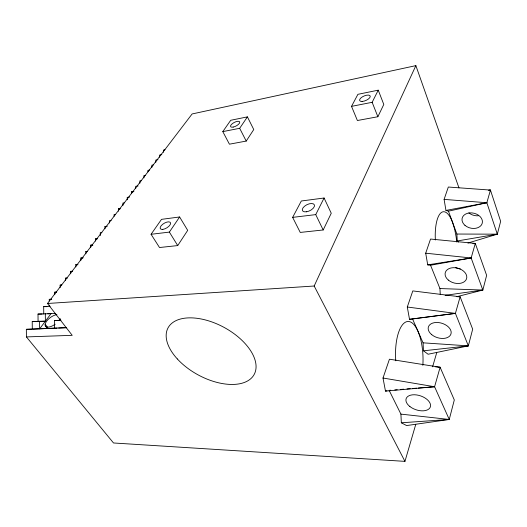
<?xml version="1.0" encoding="UTF-8"?>
<svg xmlns="http://www.w3.org/2000/svg" width="527" height="527" viewBox="0 0 527 527"><rect width="100%" height="100%" fill="white"/><g stroke="black" fill="none" stroke-linecap="round" stroke-linejoin="round"><path stroke-width="0.79" d="M56.909 314.593A9.111 4.117 -36.2 0 0 45.138 324.224L45.131 325.495L46.666 327.735M390.744 390.224L389.124 390.349L400.915 414.11L401.337 422.792L406.6 425.566L449.248 419.466L454.307 399.96L440.117 367.266L389.44 359.197L383.004 378.024L385.481 391.106L434.584 386.746L440.117 367.266L435.276 366.792M412.667 319.224L423.069 342.833L423.477 350.811L428.095 354.243L468.338 345.877L472.673 329.191L460.13 296.8L412.799 290.917L407.292 307.01L409.512 319.309L455.42 313.387L460.13 296.8L456.863 296.668M457.001 296.648L482.824 290.054L486.638 275.351L475.295 243.428L430.539 239.041L425.697 253.197L427.726 264.883L430.546 265.239L471.158 257.98L475.295 243.428L472.864 243.434M467.93 243.046L497.323 234.172L500.65 221.34L490.446 190.082L448.325 187.032L444.103 199.384L445.947 210.431L448.451 211.169L486.849 202.737L490.446 190.082L488.819 190.155M66.382 327.642L26.35 329.316L26.416 336.918L113.509 442.976L404.953 461.369L415.777 424.334M432.595 366.812L436.745 352.622M404.953 461.369L314.178 286.016L415.869 65.631L192.118 113.957L47.502 303.486L72.212 335.337L26.416 336.918M323.183 229.97L331.252 213.257L324.085 198.007L301.325 200.998L292.637 217.374L300.252 232.427L323.183 229.97L315.745 214.614L324.085 198.007M377.872 116.73L383.794 104.458L378.248 90.17L357.905 94.32L351.522 106.362L357.392 120.518L377.872 116.73L372.148 102.31L378.248 90.17M177.724 245.575L187.698 230.358L179.621 216.972L161.506 219.351L151.065 234.291L159.503 247.525L177.724 245.575L169.371 232.104L151.065 234.291M246.208 141.078L253.764 129.55L247.413 116.875L230.714 120.281L222.802 131.612L229.423 144.187L246.208 141.078L239.673 128.305L247.413 116.875M169.371 232.104L179.621 216.972M488.865 190.438L490.446 190.082M385.481 391.106L386.937 390.803M222.802 131.612L239.673 128.305M351.522 106.362L372.148 102.31M165.017 149.767L163.41 150.07L163.462 152.296M473.687 243.731L475.295 243.428M161.835 154.615L159.615 155.03L159.668 157.277M445.947 210.431L486.849 202.737L497.323 234.172L457.265 240.971L456.876 234.041L448.451 211.169M157.995 159.655L155.768 160.063L155.821 162.323M153.456 164.885L151.862 165.168L151.914 167.448M149.503 170.063L147.903 170.346L147.942 171.874M145.498 175.32L143.891 175.596L143.937 177.909M141.427 180.656L139.813 180.926L139.866 183.258M138.107 185.939L135.683 186.334L135.729 188.686M131.513 193.402L131.486 191.821L133.924 191.433M427.726 264.883L471.158 257.98L482.824 290.054L445.15 295.331M129.629 197.019L127.224 197.388L127.27 199.779M124.51 202.803L122.903 203.047L122.949 205.451M118.562 211.208L118.516 208.784L120.13 208.547M115.676 214.384L114.056 214.608L114.089 216.241M111.164 220.306L109.537 220.523L109.576 222.993M104.978 228.751L104.939 226.531L107.343 226.215M409.512 319.309L455.42 313.387L468.338 345.877L423.477 350.811M101.882 232.433L100.275 232.638L100.328 235.615M95.571 241.083L95.532 238.836L97.152 238.639M292.637 217.374L315.745 214.614M90.756 247.4L90.723 245.134L92.344 244.943M85.861 253.816L85.829 251.531L87.456 251.346M80.894 260.338L80.855 258.032L83.312 257.769M75.842 266.965L75.809 264.633L77.416 264.475M70.704 273.704L70.671 271.352L72.291 271.201M438.49 367.424L440.117 367.266M65.48 280.548L65.453 278.177L67.074 278.032M60.177 287.511L60.144 285.114L61.771 284.982M394.802 389.901L397.239 389.71M400.487 389.446L403.735 389.189M406.982 388.933L410.23 388.676M412.661 388.485L416.725 388.162M418.346 388.037L434.584 386.746L449.248 419.466L401.337 422.792M54.775 294.593L54.749 292.175L56.382 292.05M49.281 300.976L49.261 299.349L51.725 299.178M47.502 303.486L314.178 286.016M43.761 314.033L43.682 306.648L50.151 306.24M32.299 329.158L32.226 321.628L38.076 321.529L38.003 314.072L51.047 313.631L39.637 328.848L39.558 321.266L45.394 321.174L45.309 313.664M47.812 313.809L55.75 313.367M32.226 321.628L39.558 321.266M54.624 328.222L54.538 320.535L60.961 320.218M38.076 321.529L45.394 321.174M33.115 329.118L44.367 328.65M45.948 328.584L57.035 328.123M58.642 328.057L66.685 327.722M26.35 329.316L31.554 329.177M54.538 320.535L60.335 320.442L60.315 318.921M38.003 314.072L42.114 314.046M456.876 234.041L497.323 234.172M43.682 306.648L46.916 306.661M49.261 299.349L51.653 299.382M54.749 292.175L56.317 292.208M60.144 285.114L61.685 285.166M430.546 265.239L439.94 288.552L482.824 290.054M65.453 278.177L66.969 278.243M70.671 271.352L72.166 271.431M75.809 264.633L78.016 264.778M423.069 342.833L468.338 345.877M80.855 258.032L82.311 258.138M444.103 199.384L486.849 202.737M85.829 251.531L87.258 251.649M90.723 245.134L92.831 245.325M95.532 238.836L97.152 239.001M425.697 253.197L471.158 257.98M400.915 414.11L449.248 419.466M104.939 226.531L106.513 226.729M407.292 307.01L455.42 313.387M118.516 208.784L120.018 209.008M383.004 378.024L434.584 386.746M131.486 191.821L132.929 192.085M457.265 240.971L458.325 242.163M45.138 324.224L47.694 327.445M415.869 65.631L458.964 187.882M439.94 288.552L440.256 294.514M49.327 305.041L49.347 306.668M435.355 240.002A30.638 10.566 84.9 0 1 440.565 213.191A30.638 10.566 84.9 0 1 452.706 222.723L454.669 229.258L456.079 236.61A30.638 10.566 84.9 0 1 456.692 242.005M395.77 360.784A35.335 13.709 87.9 0 1 409.097 321.549A35.335 13.709 87.9 0 1 422.852 365.349M478.536 215.754A10.191 7.628 12.8 0 1 468.872 212.849M460.348 268.928A10.896 7.635 15 0 1 455.638 267.564M59.999 318.875A9.111 4.117 -36.2 0 1 59.011 320.508M55.19 324.217A9.111 4.117 -36.2 0 1 45.645 326.45M177.309 358.927A48.958 27.061 28.4 0 0 253.698 375.277A48.958 27.061 28.4 0 0 202.368 319.224A48.958 27.061 28.4 0 0 177.309 358.927M306.319 211.808A6.614 3.34 -26.2 0 0 314.428 204.983A6.614 3.34 -26.2 0 0 304.474 206.281A6.614 3.34 -26.2 0 0 306.319 211.808M162.817 229.39A5.902 2.648 -31.1 0 0 170.61 223.237A5.902 2.648 -31.1 0 0 162.698 224.271A5.902 2.648 -31.1 0 0 162.817 229.39M362.108 101.447A5.744 2.418 -23.6 0 0 370.27 96.474A5.744 2.418 -23.6 0 0 362.378 96.863A5.744 2.418 -23.6 0 0 362.108 101.447M233.197 127.079A5.118 2.009 -27.6 0 0 239.745 122.08A5.118 2.009 -27.6 0 0 232.46 123.562A5.118 2.009 -27.6 0 0 233.197 127.079M431.732 334.671A11.818 7.536 17.1 0 0 450.862 334.263A11.818 7.536 17.1 0 0 436.442 322.471A11.818 7.536 17.1 0 0 431.732 334.671M464.966 225.352A10.356 7.635 13.4 0 0 482.086 223.718A10.356 7.635 13.4 0 0 469.59 212.915A10.356 7.635 13.4 0 0 464.966 225.352M448.332 280.074A11.087 7.628 15.5 0 0 466.467 279.007A11.087 7.628 15.5 0 0 453.016 267.696A11.087 7.628 15.5 0 0 448.332 280.074M409.881 406.528A12.793 7.306 18.8 0 0 430.276 407.121A12.793 7.306 18.8 0 0 414.571 394.763A12.793 7.306 18.8 0 0 409.881 406.528"/></g></svg>
